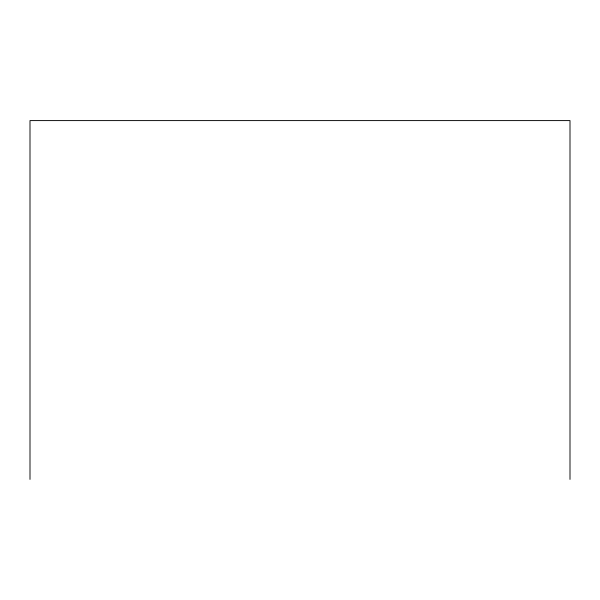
<?xml version="1.0" encoding="UTF-8"?>
<svg xmlns="http://www.w3.org/2000/svg" width="600" height="600" viewBox="0 0 600 600"><rect width="100%" height="100%" fill="white"/><g stroke="black" fill="none" stroke-linecap="round" stroke-linejoin="round"><path stroke-width="0.9" d="M570 479.408L570 120.593L30 120.593L30 479.408"/></g></svg>
